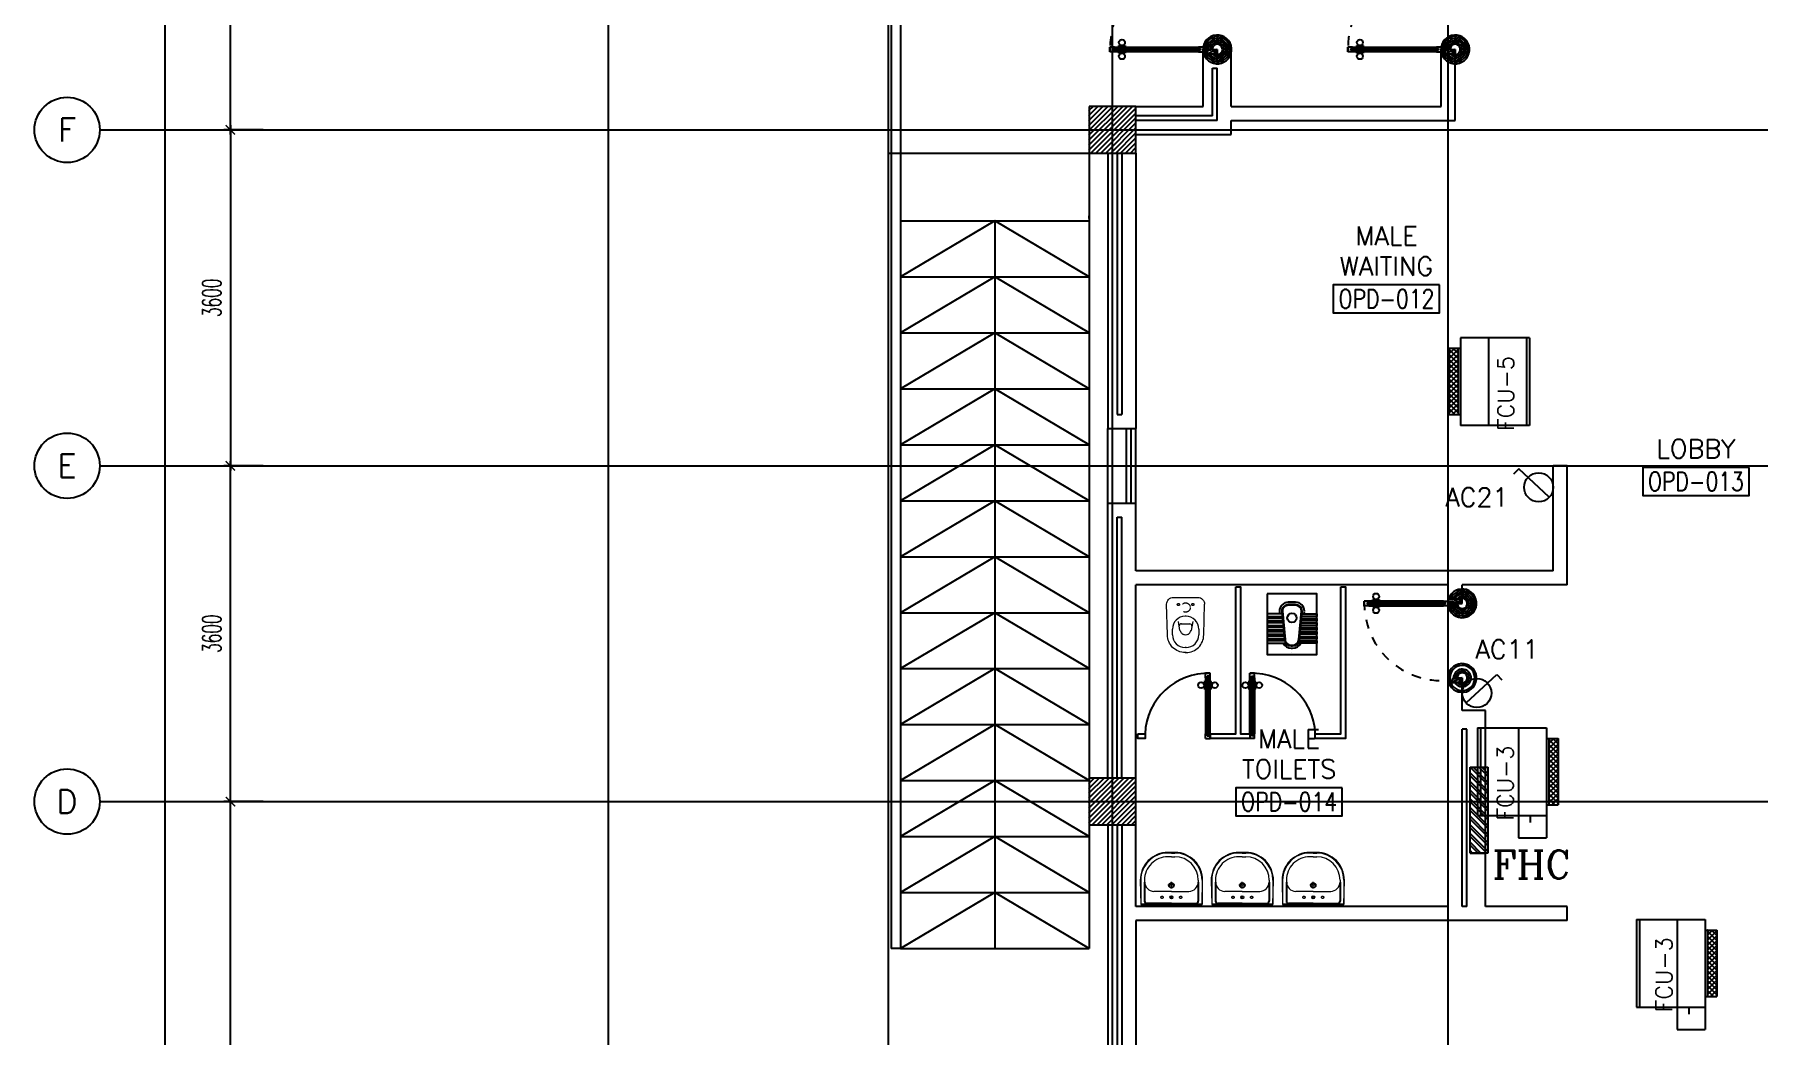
# Model space of a CAD drawing. Extents: x 417819.9 to 417911.9, y 43448 to 43539.2.
# Drawn here: x 417819.91 to 417838.38, y 43471.57 to 43482.3 of the extents above; entities that cross this region are included whole.
import ezdxf
from ezdxf.enums import TextEntityAlignment as Align

# ---------------------------------------------------------------- set-up
doc = ezdxf.new("R2010")
doc.units = 0
doc.header["$MEASUREMENT"] = 0
doc.header["$PDMODE"] = 3
doc.header["$PDSIZE"] = 0.1
for name, pattern in [('DASHED', [0.75, 0.5, -0.25]), ('HIDDEN', [0.375, 0.25, -0.125]), ('HIDDEN2', [0.1875, 0.125, -0.0625])]:
    doc.linetypes.add(name, pattern=pattern)
doc.layers.get('0').update_dxf_attribs({"color": 11, "linetype": 'CONTINUOUS'})
doc.layers.get('DEFPOINTS').update_dxf_attribs({"color": 11, "linetype": 'CONTINUOUS'})
for name, color, linetype in [('AX-CR', 11, 'CONTINUOUS'), ('AX-TXT', 11, 'CONTINUOUS'), ('COL', 11, 'CONTINUOUS'), ('DOOR', 11, 'CONTINUOUS'), ('E-SOCKETS', 4, 'CONTINUOUS'), ('FCU', 6, 'CONTINUOUS'), ('FIX', 11, 'CONTINUOUS'), ('RM-BOX', 11, 'CONTINUOUS'), ('RM-NAME', 11, 'CONTINUOUS'), ('RM-NO', 11, 'CONTINUOUS'), ('SCD', 2, 'CONTINUOUS'), ('WALL', 11, 'CONTINUOUS')]:
    doc.layers.add(name, color=color, linetype=linetype)
doc.styles.add('ROMANC', font='romanc', dxfattribs={"height": 0.1})
doc.styles.add('ROMANS', font='ROMANS.shx', dxfattribs={"width": 0.6})
doc.dimstyles.new('STANDARD in', dxfattribs={"dimtxt": 0.2, "dimasz": 0.1, "dimexe": 0.07, "dimexo": 0.05, "dimgap": 0.1, "dimtad": 1, "dimdec": 0, "dimlfac": 1000, "dimzin": 0, "dimdsep": 46, "dimtxsty": 'ROMANS', "dimblk": 'ARCHTICK', "dimcen": 0.05, "dimdle": 0.05, "dimclrd": 7, "dimclre": 7, "dimclrt": 2, "dimadec": 0, "dimazin": 0, "dimtfac": 1, "dimtdec": 0, "dimtmove": 2, "dimatfit": 3, "dimldrblk": 'ARCHTICK', "dimfxl": 0, "dimtolj": 1, "dimtzin": 0, "dimarcsym": 0})

# ---------------------------------------------------------------- blocks, each defined once
blk = doc.blocks.new('_ARCHTICK')
at = {"color": 0, "linetype": 'ByBlock', "const_width": 0.15}
blk.add_lwpolyline([(-0.5, -0.5), (0.5, 0.5)], dxfattribs=at)
blk = doc.blocks.new('*D191')
at = {"layer": 'DEFPOINTS', "color": 0}
for p in [(417821.305, 43525.944), (417831.207, 43525.944), (417831.207, 43466.624)]:
    blk.add_point(p, dxfattribs=at)
at = {"layer": 'RM-NAME', "color": 7, "lineweight": -2}
for p, q in [((417831.157, 43525.944), (417821.235, 43525.944)), ((417821.305, 43466.574), (417821.305, 43525.994)), ((417831.157, 43466.624), (417821.235, 43466.624))]:
    blk.add_line(p, q, dxfattribs=at)
at = {"layer": 'RM-NAME', "color": 7, "lineweight": -2, "xscale": 0.1, "yscale": 0.1, "zscale": 0.1}
for p, rotation in [((417821.305, 43525.944), 90), ((417821.305, 43466.624), 270)]:
    blk.add_blockref('_ARCHTICK', p, dxfattribs=dict(at, rotation=rotation))
at = {"layer": 'RM-NAME', "color": 2, "insert": (417821.105, 43496.284), "char_height": 0.2, "attachment_point": 5, "rotation": 90, "style": 'ROMANS'}
blk.add_mtext('\\A1;59320', dxfattribs=at)
blk = doc.blocks.new('*D189')
at = {"layer": 'DEFPOINTS', "color": 0}
for p in [(417822.005, 43474.074), (417822.405, 43474.074), (417822.405, 43466.874)]:
    blk.add_point(p, dxfattribs=at)
at = {"layer": 'RM-NAME', "color": 7, "lineweight": -2}
for p, q in [((417822.355, 43474.074), (417821.935, 43474.074)), ((417822.005, 43466.824), (417822.005, 43474.124)), ((417822.355, 43466.874), (417821.935, 43466.874))]:
    blk.add_line(p, q, dxfattribs=at)
at = {"layer": 'RM-NAME', "color": 7, "lineweight": -2, "xscale": 0.1, "yscale": 0.1, "zscale": 0.1}
for p, rotation in [((417822.005, 43474.074), 90), ((417822.005, 43466.874), 270)]:
    blk.add_blockref('_ARCHTICK', p, dxfattribs=dict(at, rotation=rotation))
at = {"layer": 'RM-NAME', "color": 2, "insert": (417821.805, 43470.474), "char_height": 0.2, "attachment_point": 5, "rotation": 90, "style": 'ROMANS'}
blk.add_mtext('\\A1;7200', dxfattribs=at)
blk = doc.blocks.new('*D185')
at = {"layer": 'DEFPOINTS', "color": 0}
for p in [(417822.005, 43488.474), (417822.405, 43488.474), (417822.405, 43481.274)]:
    blk.add_point(p, dxfattribs=at)
at = {"layer": 'RM-NAME', "color": 7, "lineweight": -2}
for p, q in [((417822.355, 43488.474), (417821.935, 43488.474)), ((417822.005, 43481.224), (417822.005, 43488.524)), ((417822.355, 43481.274), (417821.935, 43481.274))]:
    blk.add_line(p, q, dxfattribs=at)
at = {"layer": 'RM-NAME', "color": 7, "lineweight": -2, "xscale": 0.1, "yscale": 0.1, "zscale": 0.1}
for p, rotation in [((417822.005, 43488.474), 90), ((417822.005, 43481.274), 270)]:
    blk.add_blockref('_ARCHTICK', p, dxfattribs=dict(at, rotation=rotation))
at = {"layer": 'RM-NAME', "color": 2, "insert": (417821.805, 43484.874), "char_height": 0.2, "attachment_point": 5, "rotation": 90, "style": 'ROMANS'}
blk.add_mtext('\\A1;7200', dxfattribs=at)
blk = doc.blocks.new('*D184')
at = {"layer": 'DEFPOINTS', "color": 0}
for p in [(417822.005, 43477.674), (417822.405, 43477.674), (417822.405, 43474.074)]:
    blk.add_point(p, dxfattribs=at)
at = {"layer": 'RM-NAME', "color": 7, "lineweight": -2}
for p, q in [((417822.355, 43477.674), (417821.935, 43477.674)), ((417822.005, 43474.024), (417822.005, 43477.724)), ((417822.355, 43474.074), (417821.935, 43474.074))]:
    blk.add_line(p, q, dxfattribs=at)
at = {"layer": 'RM-NAME', "color": 7, "lineweight": -2, "xscale": 0.1, "yscale": 0.1, "zscale": 0.1}
for p, rotation in [((417822.005, 43477.674), 90), ((417822.005, 43474.074), 270)]:
    blk.add_blockref('_ARCHTICK', p, dxfattribs=dict(at, rotation=rotation))
at = {"layer": 'RM-NAME', "color": 2, "insert": (417821.805, 43475.874), "char_height": 0.2, "attachment_point": 5, "rotation": 90, "style": 'ROMANS'}
blk.add_mtext('\\A1;3600', dxfattribs=at)
blk = doc.blocks.new('AXL')
at = {"layer": 'AX-CR'}
blk.add_circle((-350, 0), 350, dxfattribs=at)
at = {"layer": 'AX-TXT', "style": 'ROMANS'}
blk.add_attdef('AX', text='', height=250, dxfattribs=at).set_placement((-350, 0), align=Align.MIDDLE)
blk = doc.blocks.new('A$C010A25D0')
at = {"layer": 'DOOR', "color": 0, "linetype": 'ByBlock'}
for p, q in [((83, 2031), (83, 2038)), ((173, 2038), (83, 2038)), ((95, 2038), (95, 2047)), ((95, 2047), (160, 2047)), ((95, 2038), (160, 2038)), ((160, 2038), (160, 2047)), ((173, 2031), (173, 2038)), ((1000, 2056), (1000, 2031)), ((1000, 2056), (1150, 2056)), ((1150, 2006), (1150, 2056)), ((0, 2031), (0, 1981)), ((0, 1981), (0, 2031)), ((50, 2031), (0, 2031)), ((50, 1981), (0, 1981)), ((30, 2014), (30, 1998)), ((50, 2014), (30, 2014)), ((50, 1998), (30, 1998)), ((50, 2031), (50, 2014)), ((50, 1998), (50, 1981)), ((83, 1981), (83, 1974)), ((173, 1974), (83, 1974)), ((95, 1974), (95, 1965)), ((95, 1974), (160, 1974)), ((95, 1965), (160, 1965)), ((160, 1974), (160, 1965)), ((173, 1981), (173, 1974)), ((950, 2014), (950, 2031)), ((950, 2031), (1000, 2031)), ((970, 2014), (950, 2014)), ((950, 1981), (950, 1998)), ((950, 1998), (970, 1998)), ((1000, 1981), (950, 1981)), ((970, 1998), (970, 2014)), ((1000, 1981), (1000, 2031)), ((1000, 2031), (1050, 2031)), ((1050, 2031), (1050, 2006)), ((1050, 2006), (1150, 2006)), ((50, 131), (0, 131)), ((0, 131), (0, 81)), ((0, 81), (0, 131)), ((50, 81), (0, 81)), ((50, 114), (30, 114)), ((30, 98), (30, 114)), ((50, 98), (30, 98)), ((50, 114), (50, 131)), ((50, 81), (50, 98)), ((173, 138), (83, 138)), ((83, 131), (83, 138)), ((83, 81), (83, 74)), ((173, 74), (83, 74)), ((95, 147), (160, 147)), ((95, 138), (95, 147)), ((95, 138), (160, 138)), ((95, 74), (160, 74)), ((95, 74), (95, 65)), ((95, 65), (160, 65)), ((160, 138), (160, 147)), ((160, 74), (160, 65)), ((173, 131), (173, 138)), ((173, 81), (173, 74)), ((1000, 131), (950, 131)), ((950, 131), (950, 114)), ((950, 114), (970, 114)), ((970, 98), (950, 98)), ((950, 98), (950, 81)), ((950, 81), (1000, 81)), ((970, 114), (970, 98)), ((1000, 131), (1000, 81)), ((1000, 56), (1000, 81)), ((1000, 81), (1050, 81)), ((1000, 56), (1150, 56)), ((1050, 81), (1050, 106)), ((1050, 106), (1150, 106)), ((1150, 106), (1150, 56))]:
    blk.add_line(p, q, dxfattribs=at)
at = {"layer": 'DOOR', "color": 9, "linetype": 'ByBlock'}
for p, q in [((1150, 2006), (1037, 2056)), ((1150, 2006), (1110, 2056)), ((1150, 2006), (1050, 2019)), ((1150, 106), (1037, 56)), ((1150, 106), (1050, 93)), ((1150, 106), (1110, 56))]:
    blk.add_line(p, q, dxfattribs=at)
at = {"layer": 'DOOR', "linetype": 'ByBlock'}
for p, q in [((950, 2031), (50, 2031)), ((950, 2014), (50, 2014)), ((950, 1998), (50, 1998)), ((50, 1981), (950, 1981)), ((50, 131), (950, 131)), ((950, 114), (50, 114)), ((950, 98), (50, 98)), ((950, 81), (50, 81)), ((1150, 56), (1000, 56))]:
    blk.add_line(p, q, dxfattribs=at)
at = {"layer": 'DOOR', "color": 0, "linetype": 'ByBlock'}
for centre in [(128, 2079), (128, 1932), (128, 179), (128, 32)]:
    blk.add_circle(centre, 32.4, dxfattribs=at)
at = {"layer": 'DOOR', "color": 9, "linetype": 'ByBlock'}
for centre, radius, start, end in [((1150, 2006), 154, 161.1053, 166.2858), ((1150, 2006), 134, 158.1598, 169.28), ((1150, 2006), 114, 154.0838, 167.3774), ((1150, 2006), 94.4, 148.0182, 180), ((1150, 2006), 74.4, 137.7764, 180), ((1150, 2006), 54.4, 113.2074, 180), ((1150, 2006), 34.4, 90, 180), ((1150, 2006), 14.4, 90, 180), ((1150, 106), 154, 193.7142, 198.8947), ((1150, 106), 134, 190.72, 201.8402), ((1150, 106), 114, 192.6226, 205.9162), ((1150, 106), 94.4, 180, 211.9818), ((1150, 106), 74.4, 180, 222.2236), ((1150, 106), 54.4, 180, 246.7926), ((1150, 106), 34.4, 180, 270), ((1150, 106), 14.4, 180, 270)]:
    blk.add_arc(centre, radius, start, end, dxfattribs=at)
at = {"layer": 'DOOR', "linetype": 'HIDDEN', "ltscale": 0.5}
for centre, start, end in [((951, 2006), 178.494, 272.9568), ((951, 106), 87.0432, 181.506)]:
    blk.add_arc(centre, 951, start, end, dxfattribs=at)
at = {"layer": 'WALL'}
blk.add_line((1000, 56), (1150, 56), dxfattribs=at)
blk = doc.blocks.new('RM1')
at = {"layer": 'RM-BOX'}
blk.add_lwpolyline([(570, -200), (-570, -200), (-570, -500), (570, -500)], close=True, dxfattribs=at)
at = {"layer": 'RM-NAME', "style": 'ROMANS'}
for tag, p in [('ROOMNAME1', (0, 324)), ('ROOMNAME2', (0, 0))]:
    blk.add_attdef(tag, text='', height=200, dxfattribs=at).set_placement(p, align=Align.MIDDLE)
at = {"layer": 'RM-NO', "style": 'ROMANS', "width": 0.8}
blk.add_attdef('ROOMNO', text='', height=200, dxfattribs=at).set_placement((0, -350), align=Align.MIDDLE)
blk = doc.blocks.new('WC')
at = {"layer": 'FIX', "lineweight": 20}
for p, q in [((339, 5), (339, -5)), ((395, 76), (490, 60)), ((475, 141), (538, 141)), ((534, 24), (540, 0)), ((540, 0), (534, -24)), ((674, 5), (674, -5)), ((490, -60), (395, -76)), ((538, -141), (475, -141)), ((213, -204), (210, -204))]:
    blk.add_line(p, q, dxfattribs=at)
at = {"layer": 'FIX', "linetype": 'Continuous', "lineweight": 20}
blk.add_line((420, -47), (420, 45), dxfattribs=at)
at = {"layer": 'FIX', "lineweight": 20}
for points in [[(210, -204, -0.414214), (137, -131), (137, 0), (137, 131, -0.414214), (210, 204)], [(727, -5), (727, 5, 0.414214), (538, 194), (210, 204)], [(727, 5), (727, -5, -0.414214), (538, -194), (210, -204)]]:
    blk.add_lwpolyline(points, format="xyb", dxfattribs=at)
at = {"layer": 'FIX', "linetype": 'HIDDEN2', "lineweight": 20, "ltscale": 0.3}
blk.add_circle((245, 0), 49.8, dxfattribs=at)
at = {"layer": 'FIX', "linetype": 'HIDDEN', "lineweight": 20, "ltscale": 0.05}
for centre in [(213, 78), (213, -77)]:
    blk.add_circle(centre, 11.6, dxfattribs=at)
at = {"layer": 'FIX', "lineweight": 20}
for centre, radius, start, end in [((475, 5), 136, 90, 180), ((464, -18), 82, 51.0758, 71.504), ((473, -7), 68.2, 27.1532, 51.0758), ((538, 5), 136, 360, 90), ((475, -5), 136, 180, 270), ((464, 18), 82, 288.496, 308.9242), ((473, 7), 68.2, 308.9242, 332.8468), ((538, -5), 136, 270, 0)]:
    blk.add_arc(centre, radius, start, end, dxfattribs=at)
at = {"layer": 'FIX', "linetype": 'Continuous', "lineweight": 20}
for centre, start, end in [((443, 46), 88.3879, 182.3338), ((442, -46), 177.6662, 271.6121)]:
    blk.add_arc(centre, 22.3, start, end, dxfattribs=at)
blk = doc.blocks.new('*X99')
at = {"color": 0}
for p, q in [((24139, 17881), (24619, 18361)), ((24139, 17934), (24566, 18361)), ((24139, 17987), (24513, 18361)), ((24139, 18040), (24460, 18361)), ((24139, 18093), (24407, 18361)), ((24139, 18146), (24354, 18361)), ((24139, 18200), (24301, 18361)), ((24139, 18253), (24248, 18361)), ((24139, 18306), (24195, 18361)), ((24139, 18359), (24142, 18361)), ((24172, 17861), (24639, 18328)), ((24225, 17861), (24639, 18275)), ((24278, 17861), (24639, 18222)), ((24331, 17861), (24639, 18169)), ((24384, 17861), (24639, 18116)), ((24437, 17861), (24639, 18063)), ((24490, 17861), (24639, 18010)), ((24543, 17861), (24639, 17957)), ((24596, 17861), (24639, 17904))]:
    blk.add_line(p, q, dxfattribs=at)
blk = doc.blocks.new('AWC')
at = {"layer": 'FIX'}
for p, q in [((-726, 265), (-726, 66)), ((-700, 265), (-726, 265)), ((-700, 79), (-700, 265)), ((-678, 265), (-678, 82)), ((-652, 265), (-678, 265)), ((-652, 84), (-652, 265)), ((-630, 265), (-630, 86)), ((-604, 265), (-630, 265)), ((-604, 89), (-604, 265)), ((-582, 265), (-582, 91)), ((-556, 265), (-582, 265)), ((-556, 93), (-556, 265)), ((-534, 265), (-534, 95)), ((-508, 265), (-534, 265)), ((-508, 98), (-508, 265)), ((-486, 265), (-486, 100)), ((-460, 265), (-486, 265)), ((-460, 102), (-460, 265)), ((-438, 265), (-438, 104)), ((-412, 265), (-438, 265)), ((-412, 106), (-412, 265)), ((-825, 0), (-825, 0)), ((-780, 7), (-780, -7)), ((-755, 7), (-755, -7)), ((-748, 7), (-748, -7)), ((-382, 109), (-687, 81)), ((-384, 134), (-412, 131)), ((-312, -39), (-312, 39)), ((-287, -39), (-287, 39)), ((-726, -265), (-726, -66)), ((-700, -79), (-700, -265)), ((-687, -81), (-382, -109)), ((-678, -265), (-678, -82)), ((-652, -84), (-652, -265)), ((-630, -265), (-630, -86)), ((-604, -89), (-604, -265)), ((-582, -265), (-582, -91)), ((-556, -93), (-556, -265)), ((-534, -265), (-534, -95)), ((-508, -98), (-508, -265)), ((-486, -265), (-486, -100)), ((-460, -102), (-460, -265)), ((-438, -265), (-438, -104)), ((-412, -106), (-412, -265)), ((-412, -131), (-384, -134)), ((-700, -265), (-726, -265)), ((-652, -265), (-678, -265)), ((-604, -265), (-630, -265)), ((-556, -265), (-582, -265)), ((-508, -265), (-534, -265)), ((-460, -265), (-486, -265)), ((-412, -265), (-438, -265))]:
    blk.add_line(p, q, dxfattribs=at)
at = {"layer": 'FIX', "color": 32}
for p, q in [((-381, 102), (-686, 74)), ((-319, -39), (-319, 39)), ((-686, -74), (-381, -102))]:
    blk.add_line(p, q, dxfattribs=at)
at = {"layer": 'FIX'}
blk.add_lwpolyline([(-198, 265), (-848, 265), (-848, -265), (-198, -265)], close=True, dxfattribs=at)
at = {"layer": 'FIX', "color": 32}
blk.add_circle((-454, 0), 50, dxfattribs=at)
at = {"layer": 'FIX'}
for centre, radius, start, end in [((-680, 7), 100, 117.0426, 180), ((-680, 7), 75, 95.2114, 180), ((-382, 39), 95, 0, 90.1311), ((-382, 39), 70, 0, 90.1311), ((-680, -7), 100, 180, 242.9574), ((-680, -7), 75, 180, 264.7886), ((-382, -39), 95, 270, 0), ((-382, -39), 70, 270, 0)]:
    blk.add_arc(centre, radius, start, end, dxfattribs=at)
at = {"layer": 'FIX', "color": 32}
for centre, radius, start, end in [((-680, 7), 68, 95.2114, 180), ((-382, 39), 63, 0, 90.1311), ((-680, -7), 68, 180, 264.7886), ((-382, -39), 63, 270, 0)]:
    blk.add_arc(centre, radius, start, end, dxfattribs=at)
blk = doc.blocks.new('COL50')
at = {"layer": 'COL'}
blk.add_lwpolyline([(-250, 250), (-250, -250), (250, -250), (250, 250)], close=True, dxfattribs=at)
blk = doc.blocks.new('*X100')
at = {"color": 0}
for p, q in [((24139, 25094), (24606, 25561)), ((24139, 25147), (24553, 25561)), ((24139, 25200), (24500, 25561)), ((24139, 25253), (24447, 25561)), ((24139, 25306), (24394, 25561)), ((24139, 25359), (24341, 25561)), ((24139, 25412), (24288, 25561)), ((24139, 25465), (24235, 25561)), ((24139, 25518), (24182, 25561)), ((24159, 25061), (24639, 25541)), ((24212, 25061), (24639, 25488)), ((24266, 25061), (24639, 25435)), ((24319, 25061), (24639, 25382)), ((24372, 25061), (24639, 25329)), ((24425, 25061), (24639, 25276)), ((24478, 25061), (24639, 25223)), ((24531, 25061), (24639, 25170)), ((24584, 25061), (24639, 25117)), ((24637, 25061), (24639, 25063))]:
    blk.add_line(p, q, dxfattribs=at)
blk = doc.blocks.new('*D165')
at = {"layer": 'DEFPOINTS', "color": 0}
for p in [(417822.405, 43481.274), (417822.005, 43477.674), (417822.405, 43477.674)]:
    blk.add_point(p, dxfattribs=at)
at = {"layer": 'RM-NAME', "color": 7, "lineweight": -2}
for p, q in [((417822.355, 43481.274), (417821.935, 43481.274)), ((417822.005, 43481.324), (417822.005, 43477.624)), ((417822.355, 43477.674), (417821.935, 43477.674))]:
    blk.add_line(p, q, dxfattribs=at)
at = {"layer": 'RM-NAME', "color": 7, "lineweight": -2, "xscale": 0.1, "yscale": 0.1, "zscale": 0.1}
for p, rotation in [((417822.005, 43481.274), 90), ((417822.005, 43477.674), 270)]:
    blk.add_blockref('_ARCHTICK', p, dxfattribs=dict(at, rotation=rotation))
at = {"layer": 'RM-NAME', "color": 2, "insert": (417821.805, 43479.474), "char_height": 0.2, "attachment_point": 5, "rotation": 90, "style": 'ROMANS'}
blk.add_mtext('\\A1;3600', dxfattribs=at)
blk = doc.blocks.new('LAV-003')
at = {"layer": 'FIX', "linetype": 'ByBlock'}
blk.add_line((-328, -25), (328, -25), dxfattribs=at)
at = {"layer": 'FIX', "linetype": 'Continuous', "lineweight": 20}
for p, q in [((-328, -285), (-328, -25)), ((0, -165), (-187, -165)), ((0, -165), (187, -165)), ((328, -285), (328, -25)), ((-288, -285), (-288, -265)), ((287, -285), (287, -265)), ((0, -535), (-38, -535)), ((0, -535), (38, -535)), ((0, -575), (-38, -575)), ((0, -575), (38, -575))]:
    blk.add_line(p, q, dxfattribs=at)
at = {"layer": 'FIX', "linetype": 'ByBlock', "ltscale": 0.3}
for p, q in [((-288, -265), (-288, -60)), ((0, -35), (-262, -35)), ((0, -35), (262, -35)), ((287, -265), (287, -60))]:
    blk.add_line(p, q, dxfattribs=at)
at = {"layer": 'FIX', "lineweight": 20}
for p, q in [((-16, -101), (15, -101)), ((0, -85), (0, -116))]:
    blk.add_line(p, q, dxfattribs=at)
at = {"layer": 'FIX', "linetype": 'DASHED', "lineweight": 20, "ltscale": 0.04}
for p, q in [((-36, -230), (37, -230)), ((0, -194), (0, -266))]:
    blk.add_line(p, q, dxfattribs=at)
at = {"layer": 'FIX', "linetype": 'Continuous', "lineweight": 20}
blk.add_lwpolyline([(295, -25), (0, -25), (-328, -25), (-334, -285, 0.414214), (-38, -582), (0, -582), (38, -582, 0.414214), (334, -285), (328, -25), (0, -25)], format="xyb", dxfattribs=at)
at = {"layer": 'FIX', "linetype": 'HIDDEN', "lineweight": 20, "ltscale": 0.05}
for centre in [(-100, -101), (100, -101)]:
    blk.add_circle(centre, 12.4, dxfattribs=at)
at = {"layer": 'FIX', "lineweight": 20}
for centre, radius in [((0, -101), 15.5), ((0, -230), 29.5), ((0, -230), 22.5)]:
    blk.add_circle(centre, radius, dxfattribs=at)
at = {"layer": 'FIX', "linetype": 'ByBlock', "ltscale": 0.3}
for centre, start, end in [((-262, -60), 90, 180), ((262, -60), 0, 90)]:
    blk.add_arc(centre, 25, start, end, dxfattribs=at)
at = {"layer": 'FIX', "linetype": 'Continuous', "lineweight": 20}
for centre, radius, start, end in [((-187, -265), 100, 90, 180), ((187, -265), 100, 0, 90), ((-38, -285), 290, 180, 270), ((-38, -285), 250, 180, 270), ((38, -285), 290, 270, 0), ((38, -285), 250, 270, 0)]:
    blk.add_arc(centre, radius, start, end, dxfattribs=at)
blk = doc.blocks.new('DOOR90')
at = {"layer": 'DOOR', "color": 7, "linetype": 'ByBlock'}
for p, q in [((-150, 0), (0, 0)), ((-150, 0), (-150, -25)), ((0, -50), (-114, 0)), ((0, -50), (-40, 0)), ((0, -50), (0, 0)), ((-1000, -25), (-1050, -25)), ((-1050, -75), (-1050, -25)), ((-1050, -25), (-1050, -75)), ((-1000, -75), (-1050, -75)), ((-1000, -42), (-1020, -42)), ((-1020, -42), (-1020, -58)), ((-1000, -58), (-1020, -58)), ((-1000, -25), (-1000, -42)), ((-1000, -58), (-1000, -75)), ((-878, -18), (-968, -18)), ((-968, -25), (-968, -18)), ((-968, -75), (-968, -82)), ((-878, -82), (-968, -82)), ((-955, -9), (-890, -9)), ((-955, -18), (-955, -9)), ((-955, -18), (-890, -18)), ((-955, -82), (-890, -82)), ((-955, -82), (-955, -91)), ((-955, -91), (-890, -91)), ((-890, -18), (-890, -9)), ((-890, -82), (-890, -91)), ((-878, -25), (-878, -18)), ((-878, -75), (-878, -82)), ((-200, -25), (-150, -25)), ((-200, -42), (-200, -25)), ((-180, -42), (-200, -42)), ((-200, -58), (-180, -58)), ((-200, -75), (-200, -58)), ((-150, -75), (-200, -75)), ((-180, -58), (-180, -42)), ((-150, -25), (-100, -25)), ((-150, -75), (-150, -25)), ((-100, -25), (-100, -50)), ((0, -50), (-100, -37)), ((-100, -50), (0, -50)), ((-150, -875), (-100, -875)), ((-150, -900), (-150, -875)), ((-150, -900), (0, -900)), ((0, -900), (-150, -900)), ((0, -850), (-114, -900)), ((-100, -875), (-100, -850)), ((0, -850), (-100, -863)), ((-100, -850), (0, -850)), ((0, -850), (-40, -900)), ((0, -850), (0, -900))]:
    blk.add_line(p, q, dxfattribs=at)
at = {"layer": 'DOOR', "linetype": 'ByBlock'}
for p, q in [((-200, -25), (-1000, -25)), ((-200, -42), (-1000, -42)), ((-200, -58), (-1000, -58)), ((-1000, -75), (-200, -75))]:
    blk.add_line(p, q, dxfattribs=at)
at = {"layer": 'DOOR', "color": 7, "linetype": 'ByBlock'}
for centre in [(-923, 24), (-923, -124)]:
    blk.add_circle(centre, 32.4, dxfattribs=at)
for centre, radius, start, end in [((0, -50), 154, 161.1053, 166.2858), ((0, -50), 94.4, 148.0182, 180), ((0, -50), 134, 158.1598, 169.28), ((0, -50), 114, 154.0838, 167.3774), ((0, -50), 74.4, 137.7764, 180), ((0, -50), 54.4, 113.2074, 180), ((0, -50), 34.4, 90, 180), ((0, -50), 14.4, 90, 180), ((0, -850), 154, 193.7142, 198.8947), ((0, -850), 134, 190.72, 201.8402), ((0, -850), 94.4, 180, 211.9818), ((0, -850), 74.4, 180, 222.2236), ((0, -850), 54.4, 180, 246.7926), ((0, -850), 34.4, 180, 270), ((0, -850), 14.4, 180, 270)]:
    blk.add_arc(centre, radius, start, end, dxfattribs=at)
at = {"layer": 'DOOR', "linetype": 'HIDDEN', "ltscale": 0.5}
blk.add_arc((-222, -50), 828, 178.2701, 275.003, dxfattribs=at)
blk = doc.blocks.new('*X210')
at = {"color": 0}
for p, q in [((23912, -1650), (23966, -1596)), ((23912, -1597), (23913, -1596)), ((23970, -1696), (23912, -1638)), ((23919, -1696), (24019, -1596)), ((24023, -1696), (23923, -1596)), ((23972, -1696), (24072, -1596)), ((24076, -1696), (23976, -1596)), ((24025, -1696), (24125, -1596)), ((24129, -1696), (24029, -1596)), ((24078, -1696), (24178, -1596)), ((24182, -1696), (24082, -1596)), ((24131, -1696), (24231, -1596)), ((24235, -1696), (24135, -1596)), ((24184, -1696), (24284, -1596)), ((24288, -1696), (24188, -1596)), ((24237, -1696), (24337, -1596)), ((24341, -1696), (24241, -1596)), ((24290, -1696), (24390, -1596)), ((24394, -1696), (24294, -1596)), ((24343, -1696), (24443, -1596)), ((24447, -1696), (24347, -1596)), ((24396, -1696), (24496, -1596)), ((24500, -1696), (24400, -1596)), ((24449, -1696), (24549, -1596)), ((24553, -1696), (24453, -1596)), ((24502, -1696), (24602, -1596)), ((24606, -1696), (24506, -1596)), ((24555, -1696), (24624, -1628)), ((24624, -1660), (24559, -1596)), ((24624, -1607), (24612, -1596)), ((23917, -1696), (23912, -1691)), ((24608, -1696), (24624, -1681))]:
    blk.add_line(p, q, dxfattribs=at)
blk = doc.blocks.new('*X198')
at = {"color": 0}
for p, q in [((23912, -1650), (23966, -1596)), ((23912, -1597), (23913, -1596)), ((23970, -1696), (23912, -1638)), ((23919, -1696), (24019, -1596)), ((24023, -1696), (23923, -1596)), ((23972, -1696), (24072, -1596)), ((24076, -1696), (23976, -1596)), ((24025, -1696), (24125, -1596)), ((24129, -1696), (24029, -1596)), ((24078, -1696), (24178, -1596)), ((24182, -1696), (24082, -1596)), ((24131, -1696), (24231, -1596)), ((24235, -1696), (24135, -1596)), ((24184, -1696), (24284, -1596)), ((24288, -1696), (24188, -1596)), ((24237, -1696), (24337, -1596)), ((24341, -1696), (24241, -1596)), ((24290, -1696), (24390, -1596)), ((24394, -1696), (24294, -1596)), ((24343, -1696), (24443, -1596)), ((24447, -1696), (24347, -1596)), ((24396, -1696), (24496, -1596)), ((24500, -1696), (24400, -1596)), ((24449, -1696), (24549, -1596)), ((24553, -1696), (24453, -1596)), ((24502, -1696), (24602, -1596)), ((24606, -1696), (24506, -1596)), ((24555, -1696), (24624, -1628)), ((24624, -1660), (24559, -1596)), ((24624, -1607), (24612, -1596)), ((23917, -1696), (23912, -1691)), ((24608, -1696), (24624, -1681))]:
    blk.add_line(p, q, dxfattribs=at)
blk = doc.blocks.new('WAP12')
at = {"color": 6}
for p, q in [((-559, 529), (381, 529)), ((-559, 529), (-559, -208)), ((381, 529), (381, -208)), ((-559, 92), (381, 92)), ((-559, -208), (381, -208))]:
    blk.add_line(p, q, dxfattribs=at)
at = {"color": 2}
for p, q in [((-559, 497), (381, 497)), ((381, 92), (619, 92)), ((619, 92), (619, -208)), ((-445, -208), (-445, -333)), ((-445, -233), (267, -233)), ((-445, -333), (267, -333)), ((267, -208), (267, -333)), ((381, -208), (619, -208))]:
    blk.add_line(p, q, dxfattribs=at)
at = {"color": 7}
blk.add_line((381, -34), (455, -34), dxfattribs=at)
at = {"color": 2}
blk.add_blockref('*X198', (-24357, 1362), dxfattribs=at)

msp = doc.modelspace()

# ---------------------------------------------------------------- hatches: boundary and pattern name
at = {"layer": 'RM-NAME'}
h = msp.add_hatch(dxfattribs=at)
h.set_pattern_fill('ANSI32', color=256, scale=175, angle=-90, style=0)
h.set_pattern_definition([(315, (417804.24061, 43706.63911), (0.046403882, 0.046403882), []), (315, (417804.24061, 43706.608176), (0.046403882, 0.046403882), [])])
h.paths.add_polyline_path([(417835.2916, 43473.5229), (417835.4816, 43473.5229), (417835.4816, 43474.4429), (417835.2916, 43474.4429)])
h.paths.add_polyline_path([(417834.8705, 43474.6555), (417835.2913, 43474.6555), (417835.2913, 43474.393), (417834.8705, 43474.393)], flags=9)

# ---------------------------------------------------------------- linework, layer by layer
at = {"layer": 'E-SOCKETS'}
for p, q in [((417835.8119, 43477.6417), (417835.7574, 43477.5832)), ((417836.1397, 43477.3365), (417835.8119, 43477.6417)), ((417835.2485, 43475.1313), (417835.5764, 43475.4365)), ((417835.5764, 43475.4365), (417835.6308, 43475.378))]:
    msp.add_line(p, q, dxfattribs=at)
for centre in [(417836.0254, 43477.443), (417835.3629, 43475.2378)]:
    msp.add_circle(centre, 0.1562, dxfattribs=at)
at = {"layer": 'FCU', "color": 6}
for p, q in [((417835.1889, 43479.0452), (417835.1889, 43478.1052)), ((417835.9259, 43479.0452), (417835.1889, 43479.0452)), ((417835.4889, 43479.0452), (417835.4889, 43478.1052)), ((417835.9259, 43479.0452), (417835.9259, 43478.1052)), ((417835.9259, 43478.1052), (417835.1889, 43478.1052))]:
    msp.add_line(p, q, dxfattribs=at)
at = {"layer": 'FCU', "color": 3}
for p, q in [((417835.8939, 43479.0452), (417835.8939, 43478.1052)), ((417835.0639, 43478.9312), (417835.0639, 43478.2192)), ((417835.1889, 43478.9312), (417835.0639, 43478.9312)), ((417835.1639, 43478.9312), (417835.1639, 43478.2192)), ((417835.1889, 43478.2192), (417835.0639, 43478.2192))]:
    msp.add_line(p, q, dxfattribs=at)
at = {"layer": 'RM-NAME'}
for p, q in [((417826.0566, 43460.01), (417826.0566, 43538.4875)), ((417829.0566, 43460.01), (417829.0566, 43538.4875)), ((417831.4566, 43460.01), (417831.4566, 43538.4875)), ((417835.0566, 43466.8743), (417835.0566, 43525.6943)), ((417829.0566, 43481.0243), (417829.0566, 43488.7243)), ((417829.0857, 43482.6993), (417829.0857, 43472.4993)), ((417829.1857, 43482.6993), (417829.1857, 43472.4993)), ((417832.4316, 43481.5243), (417832.4316, 43482.0868)), ((417832.4316, 43482.0868), (417832.7316, 43482.0868)), ((417832.5316, 43481.9368), (417832.5816, 43481.9368)), ((417832.5316, 43481.4243), (417832.5316, 43481.9368)), ((417832.5816, 43481.3743), (417832.5816, 43481.9368)), ((417832.7316, 43481.5243), (417832.7316, 43482.0868)), ((417834.9816, 43482.0868), (417835.1316, 43482.0868)), ((417834.9816, 43481.5243), (417834.9816, 43482.0868)), ((417835.1316, 43481.3743), (417835.1316, 43482.0868)), ((417831.7066, 43481.5243), (417832.4316, 43481.5243)), ((417832.5316, 43481.4243), (417831.7066, 43481.4243)), ((417832.5816, 43481.3743), (417831.7066, 43481.3743)), ((417832.7316, 43481.5243), (417834.9816, 43481.5243)), ((417832.7316, 43481.3743), (417835.1316, 43481.3743)), ((417832.7316, 43481.2243), (417832.7316, 43481.3743)), ((417820.6052, 43481.2743), (417889.6966, 43481.2743)), ((417831.7066, 43481.2243), (417832.7316, 43481.2243)), ((417829.0566, 43481.0243), (417831.2066, 43481.0243)), ((417831.2066, 43481.0243), (417831.2066, 43472.4993)), ((417831.4066, 43481.0243), (417831.4066, 43478.0743)), ((417831.5066, 43481.0243), (417831.5066, 43478.2243)), ((417831.5566, 43481.0243), (417831.5566, 43478.2243)), ((417831.7066, 43481.0243), (417831.7066, 43478.0743)), ((417829.1866, 43480.2993), (417831.2066, 43480.2993)), ((417830.1966, 43480.2993), (417829.1866, 43479.6993)), ((417830.1966, 43480.2993), (417830.1966, 43472.4993)), ((417831.2066, 43479.6993), (417830.1966, 43480.2993)), ((417831.2066, 43480.3243), (417831.2066, 43480.3543)), ((417829.1866, 43479.6993), (417831.2066, 43479.6993)), ((417830.1966, 43479.6993), (417829.1866, 43479.0993)), ((417831.2066, 43479.0993), (417830.1966, 43479.6993)), ((417829.1866, 43479.0993), (417831.2066, 43479.0993)), ((417830.1966, 43479.0993), (417829.1866, 43478.4993)), ((417831.2066, 43478.4993), (417830.1966, 43479.0993)), ((417829.1866, 43478.4993), (417831.2066, 43478.4993)), ((417830.1966, 43478.4993), (417829.1866, 43477.8993)), ((417831.2066, 43477.8993), (417830.1966, 43478.4993)), ((417831.5066, 43478.2243), (417831.5566, 43478.2243)), ((417831.4066, 43477.2743), (417831.4066, 43478.0743)), ((417831.4066, 43478.0743), (417831.7066, 43478.0743)), ((417831.6066, 43477.2743), (417831.6066, 43478.0743)), ((417831.6566, 43477.2743), (417831.6566, 43478.0743)), ((417831.7066, 43477.2743), (417831.7066, 43478.0743)), ((417829.1866, 43477.8993), (417831.2066, 43477.8993)), ((417830.1966, 43477.8993), (417829.1866, 43477.2993)), ((417831.2066, 43477.2993), (417830.1966, 43477.8993)), ((417820.6052, 43477.6743), (417889.6966, 43477.6743)), ((417836.3316, 43477.6743), (417836.1816, 43477.6743)), ((417836.1816, 43476.5493), (417836.1816, 43477.6743)), ((417836.3316, 43476.3993), (417836.3316, 43477.6743)), ((417829.1866, 43477.2993), (417831.2066, 43477.2993)), ((417830.1966, 43477.2993), (417829.1866, 43476.6993)), ((417831.2066, 43476.6993), (417830.1966, 43477.2993)), ((417831.4066, 43474.3243), (417831.4066, 43477.2743)), ((417831.4066, 43477.2743), (417831.7066, 43477.2743)), ((417831.5066, 43474.3243), (417831.5066, 43477.1243)), ((417831.5066, 43477.1243), (417831.5566, 43477.1243)), ((417831.5566, 43474.3243), (417831.5566, 43477.1243)), ((417831.7066, 43476.5493), (417831.7066, 43477.2743)), ((417829.1866, 43476.6993), (417831.2066, 43476.6993)), ((417830.1966, 43476.6993), (417829.1866, 43476.0993)), ((417831.2066, 43476.0993), (417830.1966, 43476.6993)), ((417836.1816, 43476.5493), (417831.7066, 43476.5493)), ((417835.0566, 43476.3993), (417831.7066, 43476.3993)), ((417831.7066, 43474.3243), (417831.7066, 43476.3993)), ((417835.0566, 43476.2493), (417835.0566, 43476.3993)), ((417835.0566, 43476.2493), (417835.0566, 43476.3993)), ((417835.2066, 43476.2493), (417835.2066, 43476.3993)), ((417836.3316, 43476.3993), (417835.2066, 43476.3993)), ((417835.0566, 43476.2493), (417835.2066, 43476.2493)), ((417829.1866, 43476.0993), (417831.2066, 43476.0993)), ((417830.1966, 43476.0993), (417829.1866, 43475.4993)), ((417831.2066, 43475.4993), (417830.1966, 43476.0993)), ((417829.1866, 43475.4993), (417831.2066, 43475.4993)), ((417830.1966, 43475.4993), (417829.1866, 43474.8993)), ((417831.2066, 43474.8993), (417830.1966, 43475.4993)), ((417832.4566, 43475.3993), (417832.4566, 43475.4493)), ((417832.4566, 43475.4493), (417832.5066, 43475.4493)), ((417832.5066, 43475.4493), (417832.4566, 43475.4493)), ((417832.5066, 43475.3993), (417832.5066, 43475.4493)), ((417832.9316, 43475.3993), (417832.9316, 43475.4493)), ((417832.9816, 43475.4493), (417832.9316, 43475.4493)), ((417832.9316, 43475.4493), (417832.9816, 43475.4493)), ((417832.9816, 43475.3993), (417832.9816, 43475.4493)), ((417832.4404, 43475.3544), (417832.4404, 43475.2896)), ((417832.4494, 43475.3544), (417832.4404, 43475.3544)), ((417832.4494, 43475.2896), (417832.4404, 43475.2896)), ((417832.4494, 43475.277), (417832.4494, 43475.367)), ((417832.4566, 43475.367), (417832.4494, 43475.367)), ((417832.4494, 43475.3544), (417832.4494, 43475.2896)), ((417832.4566, 43475.277), (417832.4494, 43475.277)), ((417832.4566, 43475.3993), (417832.4566, 43474.7993)), ((417832.4736, 43475.3993), (417832.4566, 43475.3993)), ((417832.4736, 43475.3993), (417832.4736, 43475.4193)), ((417832.4896, 43475.4193), (417832.4736, 43475.4193)), ((417832.4736, 43474.7993), (417832.4736, 43475.3993)), ((417832.4896, 43475.3993), (417832.4896, 43475.4193)), ((417832.4896, 43474.7993), (417832.4896, 43475.3993)), ((417832.5066, 43475.3993), (417832.4896, 43475.3993)), ((417832.5066, 43474.7993), (417832.5066, 43475.3993)), ((417832.5066, 43475.367), (417832.5138, 43475.367)), ((417832.5066, 43475.277), (417832.5138, 43475.277)), ((417832.5138, 43475.277), (417832.5138, 43475.367)), ((417832.5138, 43475.3544), (417832.5138, 43475.2896)), ((417832.5138, 43475.3544), (417832.5228, 43475.3544)), ((417832.5138, 43475.2896), (417832.5228, 43475.2896)), ((417832.5228, 43475.3544), (417832.5228, 43475.2896)), ((417832.9154, 43475.3544), (417832.9154, 43475.2896)), ((417832.9244, 43475.3544), (417832.9154, 43475.3544)), ((417832.9244, 43475.2896), (417832.9154, 43475.2896)), ((417832.9244, 43475.277), (417832.9244, 43475.367)), ((417832.9316, 43475.367), (417832.9244, 43475.367)), ((417832.9244, 43475.3544), (417832.9244, 43475.2896)), ((417832.9316, 43475.277), (417832.9244, 43475.277)), ((417832.9316, 43474.7993), (417832.9316, 43475.3993)), ((417832.9316, 43475.3993), (417832.9486, 43475.3993)), ((417832.9486, 43475.3993), (417832.9486, 43475.4193)), ((417832.9486, 43475.4193), (417832.9646, 43475.4193)), ((417832.9486, 43474.7993), (417832.9486, 43475.3993)), ((417832.9646, 43475.3993), (417832.9646, 43475.4193)), ((417832.9646, 43474.7993), (417832.9646, 43475.3993)), ((417832.9646, 43475.3993), (417832.9816, 43475.3993)), ((417832.9816, 43475.3993), (417832.9816, 43474.7993)), ((417832.9816, 43475.367), (417832.9888, 43475.367)), ((417832.9816, 43475.277), (417832.9888, 43475.277)), ((417832.9888, 43475.277), (417832.9888, 43475.367)), ((417832.9888, 43475.3544), (417832.9888, 43475.2896)), ((417832.9888, 43475.3544), (417832.9978, 43475.3544)), ((417832.9888, 43475.2896), (417832.9978, 43475.2896)), ((417832.9978, 43475.3544), (417832.9978, 43475.2896)), ((417835.0566, 43472.9493), (417835.0566, 43475.3493)), ((417835.0566, 43475.3493), (417835.2066, 43475.3493)), ((417835.2066, 43475.0493), (417835.2066, 43475.3493)), ((417829.1866, 43474.8993), (417831.2066, 43474.8993)), ((417830.1966, 43474.8993), (417829.1866, 43474.2993)), ((417831.2066, 43474.2993), (417830.1966, 43474.8993)), ((417835.4566, 43475.0493), (417835.2066, 43475.0493)), ((417835.4566, 43474.4429), (417835.4566, 43475.0493)), ((417831.8066, 43474.7993), (417831.8066, 43474.7493)), ((417832.4566, 43474.7493), (417832.4566, 43474.7993)), ((417832.4566, 43474.7993), (417832.4736, 43474.7993)), ((417832.4566, 43474.7493), (417832.5066, 43474.7493)), ((417832.4736, 43474.7993), (417832.4736, 43474.7793)), ((417832.4736, 43474.7793), (417832.4896, 43474.7793)), ((417832.4896, 43474.7793), (417832.4896, 43474.7993)), ((417832.4896, 43474.7993), (417832.5066, 43474.7993)), ((417832.5066, 43474.7993), (417832.5066, 43474.7493)), ((417832.9316, 43474.7993), (417832.9316, 43474.7493)), ((417832.9486, 43474.7993), (417832.9316, 43474.7993)), ((417832.9816, 43474.7493), (417832.9316, 43474.7493)), ((417832.9486, 43474.7793), (417832.9486, 43474.7993)), ((417832.9646, 43474.7793), (417832.9486, 43474.7793)), ((417832.9646, 43474.7993), (417832.9646, 43474.7793)), ((417832.9816, 43474.7993), (417832.9646, 43474.7993)), ((417832.9816, 43474.7493), (417832.9816, 43474.7993)), ((417835.2066, 43472.9493), (417835.2066, 43474.8493)), ((417835.2566, 43474.8493), (417835.2066, 43474.8493)), ((417835.2566, 43472.9493), (417835.2566, 43474.8493)), ((417835.2916, 43473.5229), (417835.2916, 43474.4429)), ((417835.2916, 43474.4429), (417835.4816, 43474.4429)), ((417835.2916, 43474.4427), (417835.4566, 43474.4427)), ((417835.4566, 43473.5231), (417835.4566, 43474.4427)), ((417835.4816, 43474.4429), (417835.4816, 43473.5229)), ((417829.1866, 43474.2993), (417831.2066, 43474.2993)), ((417830.1966, 43474.2993), (417829.1866, 43473.6993)), ((417831.2066, 43473.6993), (417830.1966, 43474.2993)), ((417820.6052, 43474.0743), (417889.6966, 43474.0743)), ((417831.4066, 43473.8243), (417831.4066, 43467.1243)), ((417831.5066, 43473.8243), (417831.5066, 43467.1243)), ((417831.5566, 43473.8243), (417831.5566, 43467.1243)), ((417831.7066, 43472.9493), (417831.7066, 43473.8243)), ((417829.1866, 43473.6993), (417831.2066, 43473.6993)), ((417830.1966, 43473.6993), (417829.1866, 43473.0993)), ((417831.2066, 43473.0993), (417830.1966, 43473.6993)), ((417835.2916, 43473.5231), (417835.4566, 43473.5231)), ((417835.4816, 43473.5229), (417835.2916, 43473.5229)), ((417835.4566, 43472.9493), (417835.4566, 43473.5229)), ((417829.1866, 43473.0993), (417831.2066, 43473.0993)), ((417830.1966, 43473.0993), (417829.1866, 43472.4993)), ((417831.2066, 43472.4993), (417830.1966, 43473.0993)), ((417835.0566, 43472.9493), (417831.7066, 43472.9493)), ((417835.2566, 43472.9493), (417835.2066, 43472.9493)), ((417836.3316, 43472.9493), (417835.4566, 43472.9493)), ((417836.3316, 43472.7993), (417836.3316, 43472.9493)), ((417831.7066, 43472.7993), (417831.7066, 43467.1243)), ((417836.3316, 43472.7993), (417831.7066, 43472.7993)), ((417829.1857, 43472.4993), (417829.0857, 43472.4993)), ((417829.1866, 43472.4993), (417831.2066, 43472.4993))]:
    msp.add_line(p, q, dxfattribs=at)
for points in [[(417832.7816, 43476.3763), (417832.8316, 43476.3763), (417832.8316, 43474.7993), (417832.9316, 43474.7993), (417832.9316, 43474.7493), (417832.5066, 43474.7493), (417832.5066, 43474.7993), (417832.7816, 43474.7993)], [(417833.9066, 43476.3763), (417833.9566, 43476.3763), (417833.9566, 43474.7493), (417833.6316, 43474.7493), (417833.6316, 43474.7993), (417833.9066, 43474.7993)], [(417831.7296, 43474.7993), (417831.8066, 43474.7993), (417831.8066, 43474.7493), (417831.7296, 43474.7493)]]:
    msp.add_lwpolyline(points, close=True, dxfattribs=at)
for centre in [(417832.4081, 43475.322), (417832.5551, 43475.322), (417832.8831, 43475.322), (417833.0301, 43475.322)]:
    msp.add_circle(centre, 0.0324, dxfattribs=at)
for centre, start, end in [((417832.4816, 43474.7743), 87.8789, 177.8789), ((417832.9566, 43474.7743), 2.1211, 92.1211)]:
    msp.add_arc(centre, 0.6755, start, end, dxfattribs=at)

# ---------------------------------------------------------------- block references
at = {"layer": 'FCU', "color": 11, "xscale": 0.001000002026557922, "yscale": 0.001000002026557922, "zscale": 0.001, "rotation": 270}
msp.add_blockref('*X210', (417836.7598, 43502.8429), dxfattribs=at)
at = {"layer": 'FCU', "xscale": -0.001000002026557922, "yscale": 0.001000002026557922, "zscale": 0.001, "rotation": 90}
for p in [(417835.9002, 43474.3063), (417837.6019, 43472.2514)]:
    msp.add_blockref('WAP12', p, dxfattribs=at)
at = {"layer": 'RM-NAME', "xscale": 0.001000000047497451, "yscale": 0.0009999999892897904, "zscale": 0.001}
for name, p in [('A$C010A25D0', (417831.4313, 43482.0309)), ('A$C010A25D0', (417833.9813, 43482.0309)), ('*X100', (417807.0674, 43455.9633)), ('COL50', (417831.4566, 43481.2743)), ('DOOR90', (417835.2066, 43476.2493)), ('*X99', (417807.0674, 43455.9633)), ('COL50', (417831.4566, 43474.0743))]:
    msp.add_blockref(name, p, dxfattribs=at)
for name, p, values in [('AXL', (417820.6052, 43481.2743), {'AX': 'F'}), ('RM1', (417834.3942, 43479.8139), {'ROOMNO': 'OPD-012', 'ROOMNAME2': 'WAITING', 'ROOMNAME1': 'MALE'}), ('AXL', (417820.6052, 43477.6743), {'AX': 'E'}), ('RM1', (417837.7103, 43477.8566), {'ROOMNO': 'OPD-013', 'ROOMNAME2': 'LOBBY'}), ('RM1', (417833.3504, 43474.4229), {'ROOMNO': 'OPD-014', 'ROOMNAME2': 'TOILETS', 'ROOMNAME1': 'MALE'}), ('AXL', (417820.6052, 43474.0743), {'AX': 'D'})]:
    msp.add_blockref(name, p, dxfattribs=at).add_auto_attribs(values)
at = {"layer": 'RM-NAME', "yscale": 0.0009999999892897904, "zscale": 0.001}
for name, p, xscale, rotation in [('WC', (417832.2416, 43476.3993), 0.0009999999892897904, 270), ('AWC', (417833.3816, 43476.4975), 0.0009999999892897904, 90), ('LAV-003', (417832.0896, 43472.9473), 0.001000000047497451, 180), ('LAV-003', (417832.8496, 43472.9473), 0.001000000047497451, 180), ('LAV-003', (417833.6096, 43472.9473), 0.001000000047497451, 180)]:
    msp.add_blockref(name, p, dxfattribs=dict(at, xscale=xscale, rotation=rotation))

# ---------------------------------------------------------------- texts
at = {"layer": 'E-SOCKETS', "style": 'ROMANS'}
for s, p in [('AC21', (417835.0247, 43477.2377)), ('AC11', (417835.3481, 43475.6073))]:
    msp.add_text(s, height=0.2, dxfattribs=at).set_placement(p)
at = {"layer": 'RM-NAME', "style": 'ROMANC'}
msp.add_text('FHC', height=0.3, dxfattribs=at).set_placement((417835.5313, 43473.2517))
at = {"layer": 'SCD', "style": 'ROMANS'}
for s, p in [('FCU-5', (417835.7611, 43478.0467)), ('FCU-3', (417835.7548, 43473.8712)), ('FCU-3', (417837.4565, 43471.8163))]:
    msp.add_text(s, height=0.175, rotation=90, dxfattribs=at).set_placement(p)

# ---------------------------------------------------------------- dimensions: what is measured, and where the dimension line sits
at = {"layer": 'RM-NAME'}
for base, p1, p2, picture, middle in [((417821.3052, 43525.9443), (417831.2066, 43466.6243), (417831.2066, 43525.9443), '*D191', (417821.1052, 43496.2843)), ((417822.0052, 43488.4743), (417822.4052, 43481.2743), (417822.4052, 43488.4743), '*D185', (417821.8052, 43484.8743)), ((417822.0052, 43477.6743), (417822.4052, 43481.2743), (417822.4052, 43477.6743), '*D165', (417821.8052, 43479.4743)), ((417822.0052, 43477.6743), (417822.4052, 43474.0743), (417822.4052, 43477.6743), '*D184', (417821.8052, 43475.8743)), ((417822.0052, 43474.0743), (417822.4052, 43466.8743), (417822.4052, 43474.0743), '*D189', (417821.8052, 43470.4743))]:
    dim = msp.add_linear_dim(base=base, p1=p1, p2=p2, angle=90, dimstyle='STANDARD in', dxfattribs=at)
    dim.commit()
    dim.dimension.update_dxf_attribs({"geometry": picture, "text_midpoint": middle})

doc.saveas('drawing.dxf')
